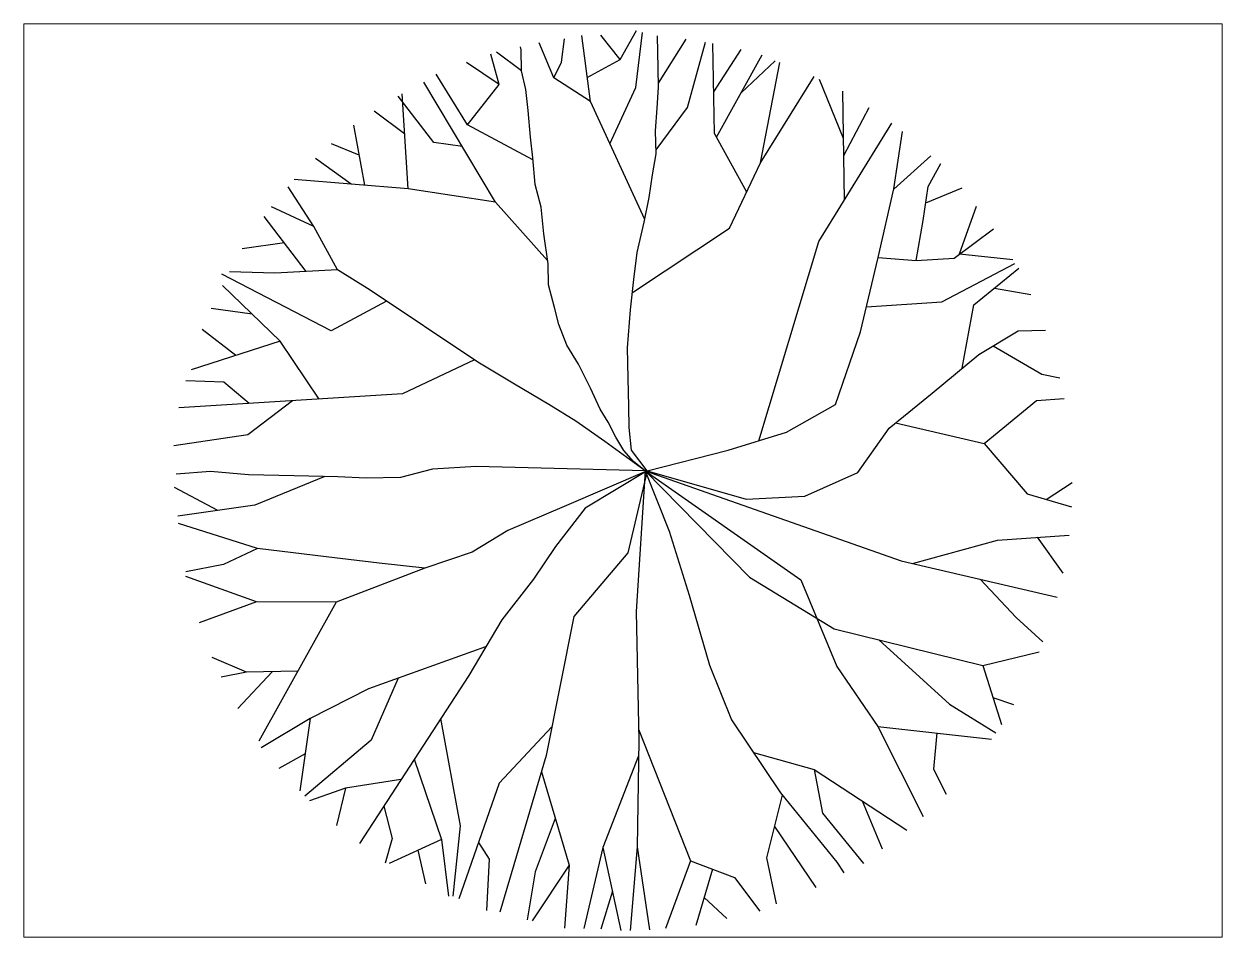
# Paper-space layout 'Layout1' of a CAD drawing. Header units: millimetres. Extents: x 1.05 to 9.45, y 0.8 to 7.2.
# The model-space entities are those that its viewports show. They can reach past a viewport. Long polylines and large blocks are cut down to what shows.
import ezdxf

# ---------------------------------------------------------------- set-up
doc = ezdxf.new("R2010")
doc.units = ezdxf.units.MM
doc.header["$MEASUREMENT"] = 0

# ---------------------------------------------------------------- blocks, each defined once
blk = doc.blocks.new('SYMBOL_Tree_2_2D')
at = {"color": 0, "linetype": 'ByBlock'}
for points in [[(-454.114934, 1957.263667), (-417.366706, 2034.446712), (-402.118407, 2151.666907)], [(-1.877314, 1252.544335), (-272.324504, 1838.62415), (-315.855227, 2168.110385)], [(-288.219755, 1958.936109), (-124.4886, 2048.593451), (-42.293363, 2192.505927)], [(-124.4886, 2048.593451), (-221.359814, 2169.933198)], [(-175.398927, 1628.578987), (-46.38064, 1908.835359), (-13.441886, 2183.503199)], [(9.555715, 0.18433), (-67.835408, 102.781304), (-79.582596, 216.203819), (-81.589739, 320.254948), (-84.313718, 461.467194), (-87.242508, 613.296902), (-72.838449, 802.635906), (-56.635326, 953.772527), (-40.084025, 1086.859462), (-4.76947, 1238.364742), (20.46013, 1362.05981), (37.400571, 1474.973567), (54.50486, 1579.393354), (52.313388, 1693.000199), (59.677632, 1806.791373), (67.226205, 1911.026831), (65.403392, 2005.522244), (62.313771, 2165.689523)], [(66.857546, 1930.138263), (204.553796, 2150.518206)], [(9.555715, 0.18433), (0, 0), (-58.255943, 46.672603), (-106.058272, 102.043987), (-145.55096, 167.134934), (-184.166232, 241.802078), (-223.679402, 307.954772), (-272.403378, 411.104735), (-332.092994, 532.099572), (-390.188356, 625.50949), (-430.418362, 728.823301), (-451.168278, 813.394339), (-480.965151, 926.468676), (-482.972294, 1030.519805), (-504.992035, 1180.919108), (-517.107881, 1313.453055), (-547.966501, 1426.506911), (-560.061867, 1557.979112), (-571.624725, 1661.845911), (-582.678826, 1794.400339), (-594.241685, 1898.267139), (-615.17593, 1992.393893), (-617.183072, 2096.445021), (-620.726264, 2110.886111)], [(-272.324504, 1838.62415), (-454.114934, 1957.263667), (-527.358012, 2131.068947)], [(54.136201, 1598.504786), (210.445594, 1809.699682), (300.554097, 2135.011939)], [(505.769385, 1387.687999), (345.724001, 1679.541536), (337.073682, 2127.977784)], [(341.709716, 1887.643794), (478.907677, 2098.47003)], [(-727.512949, 1924.374155), (-890.007618, 2033.826616)], [(-884.006671, 1722.734976), (-727.512949, 1924.374155), (-768.644122, 2074.4048)], [(-615.17593, 1992.393893), (-740.161303, 2084.513504)], [(-63.59805, 888.826861), (420.666332, 1208.334297), (574.784253, 1533.136037), (670.620916, 2033.351299)], [(355.545658, 1661.631083), (583.511794, 2071.810025)], [(478.716367, 1883.251856), (647.842366, 2041.635473)], [(-559.28561, 1549.541484), (-884.006671, 1722.734976), (-1040.751831, 1974.625277)], [(-744.874559, 1337.737258), (-1101.473555, 1935.796105)], [(574.784253, 1533.136037), (841.563622, 1964.200859)], [(987.790411, 1654.715481), (868.02703, 1949.3382)], [(-909.86975, 1614.453779), (-1052.247581, 1634.518311), (-1229.326141, 1866.471814)], [(-1180.582914, 1404.744491), (-1210.52427, 1877.352044)], [(992.403261, 1347.492135), (984.250503, 1890.479111)], [(-1197.942264, 1678.752122), (-1350.140273, 1790.47983)], [(989.065219, 1569.811177), (1115.529903, 1809.506425)], [(566.418291, 150.099215), (865.930403, 1141.511394), (1227.95949, 1731.132129)], [(-1396.53036, 1421.978863), (-1451.163478, 1721.353812)], [(9.555715, 0.18433), (413.319955, 102.503503), (704.723426, 193.095969), (948.488416, 330.565848), (1073.222352, 691.975718), (1160.610841, 1062.224466), (1238.996603, 1403.621738), (1281.434081, 1690.0892)], [(-1423.846919, 1571.666337), (-1561.938652, 1628.360188)], [(-1464.6119, 1427.412326), (-1642.271615, 1555.378713)], [(1238.70842, 1402.3666), (1422.853477, 1568.13735)], [(1349.970326, 1046.758661), (1384.363233, 1246.04252), (1409.753414, 1416.474902), (1473.390207, 1531.351572)], [(-485.545276, 1048.093796), (-744.874559, 1337.737258), (-1180.582914, 1404.744491), (-1748.640886, 1450.080161)], [(-1649.598681, 1216.195315), (-1778.197844, 1413.777845)], [(1397.644162, 1335.191168), (1579.817137, 1410.196154)], [(-1531.793221, 1000.728814), (-1649.598681, 1216.195315), (-1860.196731, 1314.853667)], [(1566.379643, 1080.556726), (1651.269295, 1318.679336)], [(-1687.77775, 992.940242), (-1897.236539, 1266.087429)], [(1160.610841, 1062.224466), (1349.970326, 1046.758661), (1538.776822, 1059.960003), (1734.578903, 1206.063951)], [(-1796.732673, 1135.024186), (-2006.461758, 1105.221593)], [(1566.379643, 1080.556726), (1830.669183, 1052.761598)], [(1102.773131, 817.176862), (1477.147172, 841.032205), (1842.200601, 1032.446979)], [(-1287.845218, 845.208281), (-1564.178987, 697.393826), (-2108.137085, 980.051889)], [(0, 0), (-201.454851, 146.938007), (-345.735986, 248.244675), (-479.031, 330.644722), (-650.917536, 431.418883), (-833.605864, 541.54395), (-1369.462401, 899.770323), (-1531.793221, 1000.728814), (-1843.762278, 985.15167), (-2070.43502, 991.682481)], [(1579.149972, 511.287685), (1637.819027, 826.075157), (1861.571419, 1009.893211)], [(-1623.126733, 357.706709), (-1818.096911, 645.761541), (-2105.788916, 922.564459)], [(1739.471589, 909.585219), (1921.001422, 878.157016)], [(-1957.704228, 780.084748), (-2162.194413, 809.066519)], [(-2038.721804, 575.121864), (-2206.904103, 704.114224)], [(9.555715, 0.18433), (504.05252, -141.100907), (795.848399, -125.912903), (1059.113961, -8.247543), (1215.239024, 212.503068), (1429.62003, 386.581077), (1661.682062, 580.118695), (1858.037132, 697.555496), (1994.197255, 700.18202)], [(-1818.096911, 645.761541), (-2261.035038, 503.941614)], [(1733.112363, 622.840006), (1975.842591, 482.088994), (2065.146893, 463.873944)], [(-850.462059, 552.812514), (-1208.679207, 383.484735), (-2322.591081, 314.201056)], [(-1971.921004, 336.012218), (-2097.753194, 441.74656), (-2286.928349, 447.65665)], [(1689.354572, 136.677438), (1949.715093, 349.879476), (2087.579859, 359.891078)], [(-1756.717496, 349.39756), (-1979.046568, 179.563226), (-2347.612603, 124.657242)], [(1247.764704, 238.914017), (1689.354572, 136.677438), (1902.37228, -114.127368), (2123.893229, -178.512613)], [(0, 0), (-841.640318, 22.001875), (-1059.113961, 8.247544), (-1218.700322, -33.067958), (-1389.641462, -36.365406), (-1531.038037, -29.53367), (-1748.88034, -24.176569), (-1975.216612, -18.983316), (-2164.576097, -3.51751), (-2335.332908, -16.370675)], [(9.555715, 0.18433), (-403.371832, -177.723635), (-684.666598, -296.798919), (-862.094565, -404.311345), (-1097.409816, -484.262599), (-1324.114747, -459.957914), (-1589.206391, -427.896578), (-1930.948572, -386.692415), (-2323.792542, -261.464815)], [(9.555715, 0.18433), (-299.136374, -185.272208), (-446.258709, -377.171342), (-556.772916, -539.686492), (-714.328384, -741.346153), (-878.923668, -1018.553643), (-1422.860548, -1855.842977)], [(9.555715, 0.18433), (-86.651172, -408.471612), (-354.580748, -724.847362), (-493.097775, -1417.911189), (-723.409985, -2197.717045)], [(0, 0), (-43.837286, -700.796729), (-31.446252, -1343.153187), (-39.296376, -1872.250978), (22.154715, -2284.869292)], [(0, 0), (119.443943, -300.406198), (220.124632, -619.23074), (321.37879, -967.784177), (430.714029, -1239.707557), (673.528612, -1603.5867), (954.197399, -1947.617093), (990.203307, -2002.074438)], [(0, 0), (776.271568, -542.649925), (954.548191, -974.688904), (1158.91135, -1272.394873), (1725.377717, -1335.196659)], [(0, 0), (520.022072, -528.474426), (941.346849, -785.882408), (1682.008194, -969.153357), (1961.95693, -900.568927)], [(0, 0), (1274.71555, -448.063655), (2052.852329, -629.073229)], [(-1595.538108, -27.947507), (-1944.682421, -170.280517), (-2326.734605, -226.231804)], [(1997.211215, -141.692382), (2127.136682, -58.171772)], [(-2128.444806, -197.192395), (-2343.598317, -83.445016)], [(1331.544181, -461.283087), (1754.925516, -344.269847), (2111.703001, -320.194161)], [(1953.287728, -330.884175), (2081.014547, -509.485764)], [(-1930.948572, -386.692415), (-2099.35333, -466.415109), (-2288.332572, -502.720571)], [(-1935.384026, -652.313297), (-2287.25866, -526.333285)], [(-1097.409816, -484.262599), (-1538.127094, -653.147355), (-1935.384026, -652.313297), (-2220.676236, -757.320573)], [(1668.945753, -539.769179), (1848.402542, -730.148249), (1981.635885, -850.613496)], [(-1538.127094, -653.147355), (-1924.246865, -1345.249398)], [(-794.782982, -876.845886), (-1377.900157, -1085.534512), (-1668.218132, -1232.399527), (-1911.798792, -1379.425122)], [(1164.826233, -841.180662), (1515.774427, -1161.42115), (1746.694537, -1304.118205)], [(-1984.91831, -1002.713296), (-2155.683696, -929.890217)], [(-1730.10946, -997.266971), (-1984.91831, -1002.713296), (-2111.875255, -1026.597038)], [(-1857.513885, -999.990134), (-2029.235593, -1183.070053)], [(1682.008194, -969.153357), (1774.256265, -1262.187617)], [(-1230.242951, -1032.69028), (-1364.490736, -1340.189754), (-1695.419963, -1619.511755)], [(1732.358779, -1129.096501), (1834.13108, -1163.274114)], [(-1668.218132, -1232.399527), (-1720.221626, -1593.805466)], [(-1018.703068, -1233.717949), (-920.777559, -1767.108471), (-958.321277, -2117.824076)], [(-464.453659, -1274.591619), (-726.245303, -1555.176258), (-927.340226, -2130.419378)], [(-32.552229, -1285.818892), (226.532585, -1942.535179), (101.216239, -2279.01518)], [(1158.91135, -1272.394873), (1384.01181, -1720.282829)], [(1452.690622, -1304.964967), (1437.040487, -1484.768736), (1499.120195, -1609.626637)], [(-1693.505907, -1408.14064), (-1824.851953, -1481.837767)], [(-32.573281, -1419.114849), (-210.237516, -1875.548427), (-305.501899, -2279.165868)], [(539.483715, -1402.708559), (841.216533, -1486.702887), (1303.744771, -1788.748468)], [(-1149.695642, -1435.356575), (-1014.003147, -1834.75955), (-979.86756, -2117.6928)], [(841.216533, -1486.702887), (883.638012, -1703.623543), (1087.100005, -1954.612678)], [(-1216.056021, -1537.505995), (-1491.579992, -1579.498809), (-1671.923352, -1643.12291)], [(-516.987725, -1498.799315), (-378.478426, -1963.765091), (-401.124146, -2276.471466)], [(-1491.579992, -1579.498809), (-1537.372819, -1765.860546)], [(-1301.88417, -1669.622417), (-1260.512598, -1829.955437), (-1295.297914, -1953.834834)], [(683.037038, -1615.241675), (604.350388, -1926.749956), (652.710907, -2156.447777)], [(1080.557944, -1643.000405), (1180.341969, -1882.143158)], [(-447.733076, -1731.282203), (-547.804832, -1995.709207), (-587.913601, -2235.016198)], [(643.693713, -1770.995816), (850.5421, -2074.260681)], [(-1014.003147, -1834.75955), (-1275.045399, -1955.537021)], [(-1131.384279, -1889.068751), (-1094.331171, -2055.915975)], [(-829.421521, -1850.31752), (-776.288346, -1934.263886), (-789.42258, -2189.431154)], [(-210.237516, -1875.548427), (-120.386504, -2288.313965)], [(-39.296376, -1872.250978), (-75.094656, -2288.207842)], [(-378.478426, -1963.765091), (-562.185141, -2241.34124)], [(226.532585, -1942.535179), (445.849523, -2024.338007), (571.227305, -2191.86208)], [(336.191054, -1983.436593), (251.849774, -2263.875622)], [(-163.03818, -2092.376918), (-220.44296, -2282.545404)], [(294.020414, -2123.656107), (406.174125, -2229.48513)]]:
    blk.add_lwpolyline(points, dxfattribs=at)

msp = doc.modelspace()

# ---------------------------------------------------------------- block references
msp.add_blockref('SYMBOL_Tree_2_2D', (0, 0))

psp = doc.layouts.get("Layout1")

# ---------------------------------------------------------------- viewports
at = {"layer": '0'}
psp.add_viewport(center=(5.25, 4), size=(8.4, 6.4), view_center_point=(-110.238, -47.904), view_height=4546.553191, dxfattribs=at)

doc.saveas('drawing.dxf')
